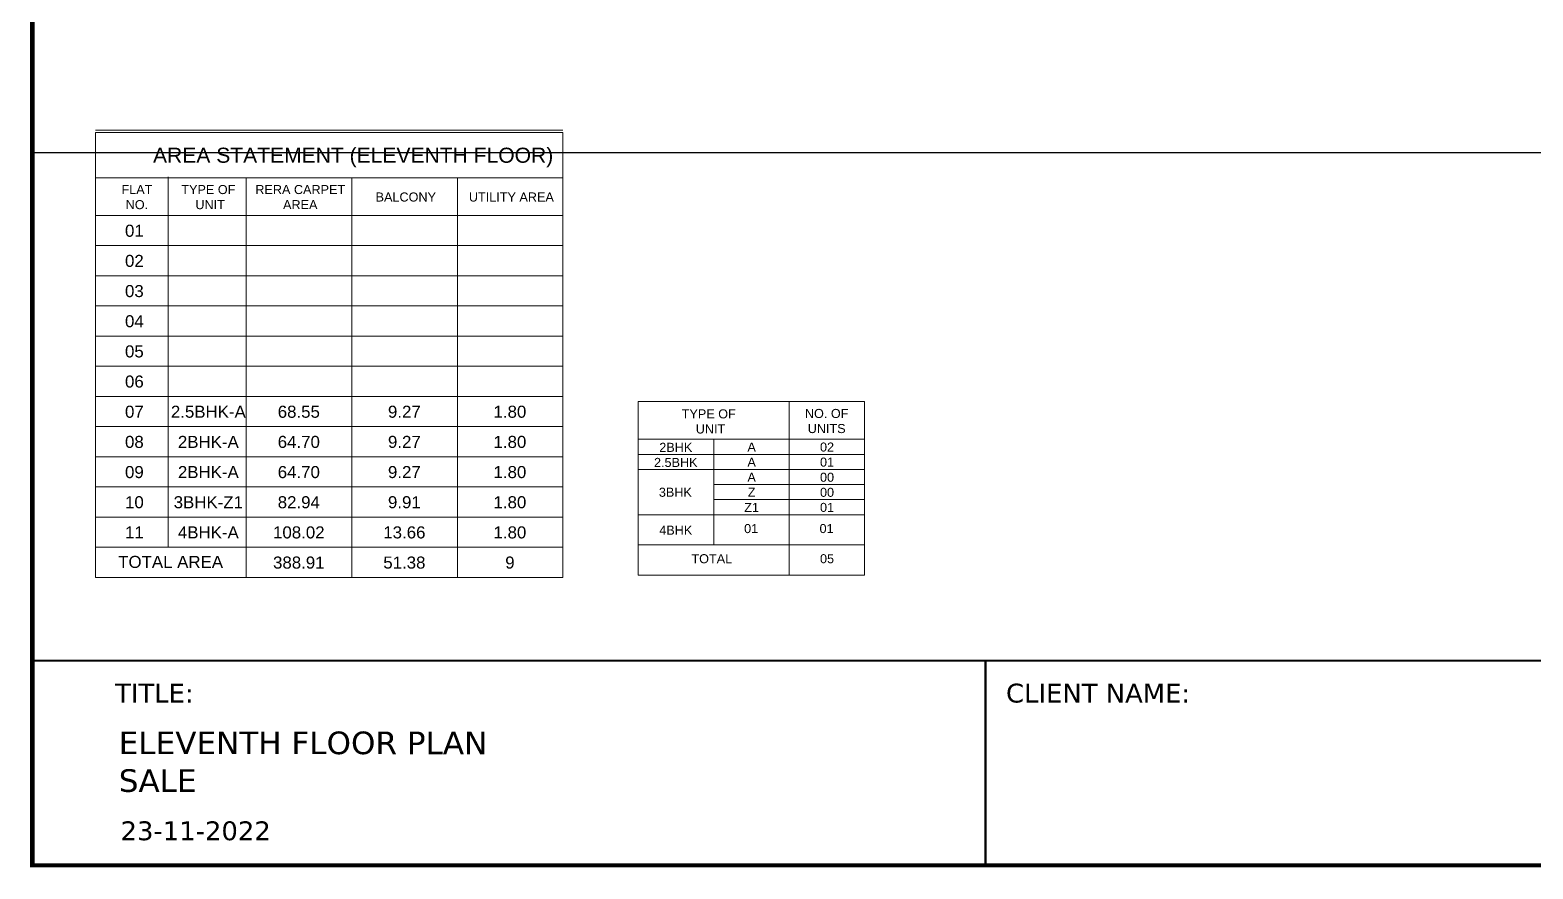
# Model space of a CAD drawing. Header units: inches. Extents: x 27644242 to 29005101, y -955243 to 216979.
# Drawn here: x 28689497 to 28739331, y -875576 to -847767 of the extents above; entities that cross this region are included whole.
import ezdxf

# ---------------------------------------------------------------- set-up
doc = ezdxf.new("R2010")
doc.units = ezdxf.units.IN
doc.header["$MEASUREMENT"] = 0
doc.layers.get('Defpoints').update_dxf_attribs({"color": 8})
doc.layers.add('ATA_FORMAT', color=7, linetype='Continuous', lineweight=50)
doc.layers.add('WALL', color=7, linetype='Continuous', lineweight=20)
doc.layers.add('ATA_FORMAT TEXT', color=7, linetype='Continuous')
doc.layers.add('text', color=7, linetype='Continuous')
doc.styles.add('AMITS', font='arial.ttf')
doc.styles.get("Standard").update_dxf_attribs({"font": 'swiss.ttf'})

msp = doc.modelspace()

# ---------------------------------------------------------------- linework, layer by layer
at = {"layer": 'ATA_FORMAT'}
for p, q in [((28798160.52800747, -868678.2765010986), (28689573.81142186, -868670.0528833503)), ((28721178.50422048, -868670.0933644632, -1.917575e-09), (28721178.16681241, -875499.2449321756, -1.917575e-09))]:
    msp.add_line(p, q, dxfattribs=at)
at = {"layer": 'Defpoints', "linetype": 'Continuous', "const_width": 154.4264220221692}
msp.add_lwpolyline([(28798160.52800938, -801249.244921484), (28798160.52800747, -875499.2449214542), (28689573.81142186, -875499.2449191445), (28689573.81142377, -801249.2449191818)], close=True, dxfattribs=at)
at = {"layer": 'Defpoints', "color": 6, "ltscale": 500}
msp.add_lwpolyline([(28689580.45461486, -851821.228513943), (28798167.17119952, -851821.228513943), (28798167.17119952, -803526.0324533742), (28689580.45461486, -803526.0324533742)], close=True, dxfattribs=at)
at = {"layer": 'WALL', "ltscale": 500}
for p, q in [((28691664.85754535, -851084.2733974097), (28707164.85754535, -851084.2733974097)), ((28691664.85754535, -851161.0947009808), (28691664.85754535, -865910.7761281546)), ((28691664.85754535, -851161.0947009808), (28707164.85754535, -851161.0947009808)), ((28707164.85754535, -851161.0947009808), (28707164.85754535, -865910.7761281546)), ((28691664.85754535, -852660.7761281546), (28707164.85754535, -852660.7761281546)), ((28694075.22647187, -852635.167250018), (28694075.22647187, -864885.167250018)), ((28696664.85754535, -852660.7761281546), (28696664.85754535, -864910.7761281546)), ((28700164.85754535, -852660.7761281546), (28700164.85754535, -864910.7761281546)), ((28703664.85754535, -852660.7761281546), (28703664.85754535, -864910.7761281546)), ((28691664.85754535, -853910.7761281546), (28707164.85754535, -853910.7761281546)), ((28691664.85754535, -854910.7761281546), (28707164.85754535, -854910.7761281546)), ((28691664.85754535, -855910.7761281546), (28707164.85754535, -855910.7761281546)), ((28691664.85754535, -856910.7761281546), (28707164.85754535, -856910.7761281546)), ((28691664.85754535, -857910.7761281546), (28707164.85754535, -857910.7761281546)), ((28691664.85754535, -858910.7761281546), (28707164.85754535, -858910.7761281546)), ((28691664.85754535, -859910.7761281546), (28707164.85754535, -859910.7761281546)), ((28709664.85754582, -860083.9548245835), (28717164.85754582, -860083.9548245835)), ((28709664.85754582, -860083.9548245835), (28709664.85754582, -865833.9548245835)), ((28709664.85754582, -860083.9548245835), (28717164.85754582, -860083.9548245835)), ((28714664.85754582, -860083.9548245835), (28714664.85754582, -865833.9548245835)), ((28717164.85754582, -860083.9548245835), (28717164.85754582, -865833.9548245835)), ((28691664.85754535, -860910.7761281546), (28707164.85754535, -860910.7761281546)), ((28709664.85754582, -861333.9548245835), (28717164.85754582, -861333.9548245835)), ((28712164.85754582, -861333.9548245835), (28712164.85754582, -864833.9548245835)), ((28691664.85754535, -861910.7761281546), (28707164.85754535, -861910.7761281546)), ((28709664.85754582, -861833.9548245835), (28717164.85754582, -861833.9548245835)), ((28712164.85754582, -861833.9548245835), (28717164.85754582, -861833.9548245835)), ((28709664.85754582, -862333.9548245835), (28717164.85754582, -862333.9548245835)), ((28712164.85754582, -862333.9548245835), (28717164.85754582, -862333.9548245835)), ((28691664.85754535, -862910.7761281546), (28707164.85754535, -862910.7761281546)), ((28712164.85754582, -862833.9548245835), (28717164.85754582, -862833.9548245835)), ((28712164.85754582, -863333.9548245835), (28717164.85754582, -863333.9548245835)), ((28691664.85754535, -863910.7761281546), (28707164.85754535, -863910.7761281546)), ((28709664.85754582, -863833.9548245835), (28717164.85754582, -863833.9548245835)), ((28691664.85754535, -864910.7761281546), (28707164.85754535, -864910.7761281546)), ((28696664.85754535, -864910.7761281546), (28696664.85754535, -865910.7761281546)), ((28700164.85754535, -864910.7761281546), (28700164.85754535, -865910.7761281546)), ((28703664.85754535, -864910.7761281546), (28703664.85754535, -865910.7761281546)), ((28709664.85754582, -864833.9548245835), (28717164.85754582, -864833.9548245835)), ((28691664.85754535, -865910.7761281546), (28707164.85754535, -865910.7761281546)), ((28709664.85754582, -865833.9548245835), (28717164.85754582, -865833.9548245835))]:
    msp.add_line(p, q, dxfattribs=at)

# ---------------------------------------------------------------- texts
at = {"layer": 'ATA_FORMAT TEXT', "ltscale": 10, "attachment_point": 1, "rotation": 359.99716919179184}
for s, width, insert, char_height in [('{\\fVerdana|b0|i0|c0|p34;TITLE:}', 43.03389641996762, (28692313.52131032, -869435.3047430823, -1.917575e-09), 625), ('{\\fVerdana|b0|i0|c0|p34;CLIENT NAME:}', 9651.650664459914, (28721857.74020719, -869435.346024842, -1.917575e-09), 625), ('{\\fVerdana|b0|i0|c0|p34;ELEVENTH FLOOR PLAN\\PSALE}', 22530.57236035541, (28692438.52131032, -871021.3854650492, -1.917575e-09), 750), ('{\\fVerdana|b0|i0|c0|p34;23-11-2022}', 25.6002801094013, (28692496.57183789, -873999.3108262802, -1.917575e-09), 625)]:
    msp.add_mtext_dynamic_manual_height_columns(s, width=width, gutter_width=9.687955009770244, heights=[0], dxfattribs=dict(at, insert=insert, char_height=char_height))
at = {"layer": 'text', "ltscale": 100, "attachment_point": 1, "style": 'AMITS'}
for s, insert, char_height, width in [('AREA STATEMENT (ELEVENTH FLOOR)', (28693574.04856101, -851666.7486586483), 500, 15316.49951249361), ('\\pxqc;FLAT \\PNO.', (28692075.80082617, -852904.2047188623), 300, 1930.349796574563), ('\\pxqc;TYPE OF\\P\\pt2; UNIT', (28694314.4539816, -852904.2047188623), 300, 2189.063659064472), ('\\pxqc;RERA CARPET \\PAREA', (28696829.83874651, -852904.2047188623), 300, 3252.524869401008), ('\\pxqc;BALCONY', (28700329.83874651, -853151.350075299), 300, 3252.524869401008), ('\\pxqc;UTILITY AREA', (28703829.83874651, -853151.350075299), 300, 3252.524869401008), ('\\pxqc;01', (28691990.38244479, -854219.5119838932), 400, 1930.349796574563), ('\\pxqc;02', (28691990.38244479, -855219.5119838932), 400, 1930.349796574563), ('\\pxqc;03', (28691990.38244479, -856219.5119838932), 400, 1930.349796574563), ('\\pxqc;04', (28691990.38244479, -857219.5119838932), 400, 1930.349796574563), ('\\pxqc;05', (28691990.38244479, -858219.5119838932), 400, 1930.349796574563), ('\\pxqc;06', (28691990.38244479, -859219.5119838932), 400, 1930.349796574563), ('\\pxqc;07', (28691990.38244479, -860219.5119838932), 400, 1930.349796574563), ('\\pxqc;2.5BHK-A', (28694005.7672097, -860219.5119838932), 400, 2805.349526595324), ('\\pxqc;68.55', (28697005.7672097, -860219.5119838932), 400, 2805.349526595324), ('\\pxqc;9.27', (28700505.7672097, -860219.5119838932), 400, 2805.349526595324), ('\\pxqc;1.80', (28704005.7672097, -860219.5119838932), 400, 2805.349526595324), ('\\pxqc;TYPE OF\\P\\pt2; UNIT', (28709814.45398207, -860340.8449496105), 300, 4374.280071698129), ('\\pxqc;NO. OF UNITS', (28714946.57009728, -860327.3834152913), 300, 1930.349796574563), ('\\pxqc;08', (28691990.38244479, -861219.5119838932), 400, 1930.349796574563), ('\\pxqc;2BHK-A', (28694005.7672097, -861219.5119838932), 400, 2805.349526595324), ('\\pxqc;64.70', (28697005.7672097, -861219.5119838932), 400, 2805.349526595324), ('\\pxqc;9.27', (28700505.7672097, -861219.5119838932), 400, 2805.349526595324), ('\\pxqc;1.80', (28704005.7672097, -861219.5119838932), 400, 2805.349526595324), ('\\pxqc;2BHK', (28709505.76721017, -861450.6240942983), 300, 2805.349526595324), ('\\pxqc;A', (28710771.15143512, -861440.7676657015), 300, 5305.349526595324), ('\\pxqc;02', (28713271.15143512, -861440.7676657015), 300, 5305.349526595324), ('\\pxqc;2.5BHK', (28709505.76721017, -861950.6240942983), 300, 2805.349526595324), ('\\pxqc;A', (28710771.15143512, -861940.7676657015), 300, 5305.349526595324), ('\\pxqc;01', (28713271.15143512, -861940.7676657015), 300, 5305.349526595324), ('\\pxqc;09', (28691990.38244479, -862219.5119838932), 400, 1930.349796574563), ('\\pxqc;2BHK-A', (28694005.7672097, -862219.5119838932), 400, 2805.349526595324), ('\\pxqc;64.70', (28697005.7672097, -862219.5119838932), 400, 2805.349526595324), ('\\pxqc;9.27', (28700505.7672097, -862219.5119838932), 400, 2805.349526595324), ('\\pxqc;1.80', (28704005.7672097, -862219.5119838932), 400, 2805.349526595324), ('\\pxqc;A', (28710771.15143512, -862440.7676657015), 300, 5305.349526595324), ('\\pxqc;00', (28713271.15143512, -862440.7676657015), 300, 5305.349526595324), ('\\pxqc;3BHK', (28709492.30567586, -862938.844435099), 300, 2805.349526595324), ('\\pxqc;Z', (28710771.15143512, -862940.7676657015), 300, 5305.349526595324), ('\\pxqc;00', (28713271.15143512, -862940.7676657015), 300, 5305.349526595324), ('\\pxqc;10', (28691990.38244479, -863219.5119838932), 400, 1930.349796574563), ('\\pxqc;3BHK-Z1', (28694005.7672097, -863219.5119838932), 400, 2805.349526595324), ('\\pxqc;82.94', (28697005.7672097, -863219.5119838932), 400, 2805.349526595324), ('\\pxqc;9.91', (28700505.7672097, -863219.5119838932), 400, 2805.349526595324), ('\\pxqc;1.80', (28704005.7672097, -863219.5119838932), 400, 2805.349526595324), ('\\pxqc;Z1', (28710771.15143512, -863440.7676657015), 300, 5305.349526595324), ('\\pxqc;01', (28713271.15143512, -863440.7676657015), 300, 5305.349526595324), ('\\pxqc;11', (28691990.38244479, -864219.5119838932), 400, 1930.349796574563), ('\\pxqc;4BHK-A', (28694005.7672097, -864219.5119838932), 400, 2805.349526595324), ('\\pxqc;108.02', (28697005.7672097, -864219.5119838932), 400, 2805.349526595324), ('\\pxqc;13.66', (28700505.7672097, -864219.5119838932), 400, 2805.349526595324), ('\\pxqc;1.80', (28704005.7672097, -864219.5119838932), 400, 2805.349526595324), ('\\pxqc;4BHK', (28709505.76721017, -864196.5368175542), 300, 2805.349526595324), ('\\pxqc;01', (28712005.76721017, -864142.690680322), 300, 2805.349526595324), ('\\pxqc;01', (28714505.76721017, -864142.690680322), 300, 2805.349526595324), ('\\pxqc;TOTAL AREA', (28691182.69038631, -865197.9735290002), 400, 5949.963940951973), ('\\pxqc;388.91', (28697005.7672097, -865219.5119838932), 400, 2805.349526595324), ('\\pxqc;51.38', (28700505.7672097, -865219.5119838932), 400, 2805.349526595324), ('\\pxqc;9', (28704005.7672097, -865219.5119838932), 400, 2805.349526595324), ('\\pxqc;TOTAL', (28710700.47838001, -865142.690680322), 300, 2805.349526595324), ('\\pxqc;{\\C1;05}', (28713271.15143512, -865142.690680322), 300, 5305.349526595324)]:
    msp.add_mtext(s, dxfattribs=dict(at, insert=insert, char_height=char_height, width=width))

doc.saveas('drawing.dxf')
